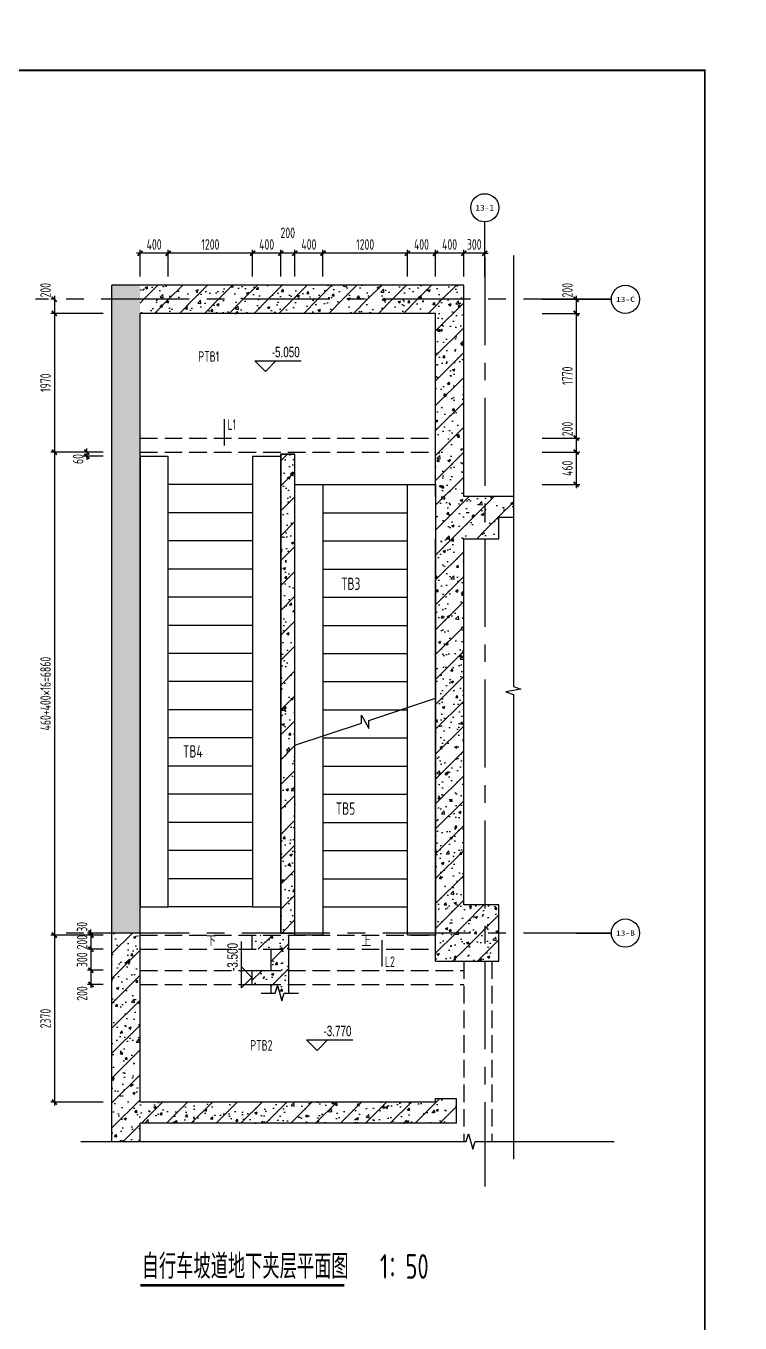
# Model space of a CAD drawing. Extents: x 20383 to 83436, y 6754 to 118707.
# Drawn here: x 39935 to 50086, y 40265 to 58686 of the extents above; entities that cross this region are included whole.
import ezdxf
from ezdxf.enums import TextEntityAlignment as Align

# ---------------------------------------------------------------- set-up
doc = ezdxf.new("R2010")
doc.units = 0
doc.header["$LTSCALE"] = 1000
doc.header["$MEASUREMENT"] = 0
doc.linetypes.add('CENTER', pattern=[2, 1.25, -0.25, 0.25, -0.25])
doc.linetypes.add('DASH', pattern=[0.35, 0.25, -0.1])
doc.layers.get('0').update_dxf_attribs({"linetype": 'CONTINUOUS'})
doc.layers.get('Defpoints').update_dxf_attribs({"color": 167, "linetype": 'CONTINUOUS'})
for name, color, linetype in [('02-TEXT_轴号', 7, 'CONTINUOUS'), ('104-13 B0核心筒$0$A-E_电梯', 171, 'CONTINUOUS'), ('104-13 B0核心筒$0$A_STR-砼墙', 51, 'CONTINUOUS'), ('104-13 B0核心筒$0$A_STR-砼柱', 51, 'CONTINUOUS'), ('104-13 B2核心筒$0$A_STR-砼墙', 51, 'CONTINUOUS'), ('A_STR-砼柱', 51, 'CONTINUOUS'), ('AXIS', 253, 'CENTER'), ('AXIS_TEXT', 7, 'CONTINUOUS'), ('DIM', 3, 'CONTINUOUS'), ('PUB_TEXT', 7, 'CONTINUOUS'), ('s-beam', 4, 'DASH'), ('s-dim', 3, 'CONTINUOUS'), ('S-DIM-SYMB', 3, 'CONTINUOUS'), ('S-HATCH', 253, 'CONTINUOUS'), ('s-stair', 7, 'CONTINUOUS'), ('s-thin', 3, 'CONTINUOUS'), ('S_TEXT', 7, 'CONTINUOUS'), ('S_THIN', 7, 'CONTINUOUS'), ('X-104 13#平面$0$DIM_SYMB', 3, 'CONTINUOUS')]:
    doc.layers.add(name, color=color, linetype=linetype)
doc.styles.add('_TCH_AXIS', font='STXIHEI.TTF')
doc.styles.add('_TCH_DIM', font='ros.shx', dxfattribs={"width": 0.8, "bigfont": 'jd.shx'})
doc.styles.add('COMPLEX', font='COMPLEX')
doc.styles.add('TSSD_Dimension', font='tssdeng.shx', dxfattribs={"width": 0.7, "bigfont": 'TSSDCHN.SHX'})
doc.styles.add('TSSD_Rein', font='Tssdeng.shx', dxfattribs={"width": 0.7, "bigfont": 'hztxt.shx'})
doc.dimstyles.new('TSSD_50_50', dxfattribs={"dimtxt": 150, "dimasz": 50, "dimexe": 50, "dimexo": 125, "dimgap": 50, "dimtad": 1, "dimdec": 0, "dimzin": 0, "dimdsep": 46, "dimtxsty": 'TSSD_Dimension', "dimblk": 'ARCHTICK', "dimblk1": 'ARCHTICK', "dimblk2": 'ARCHTICK', "dimcen": 0, "dimdle": 50, "dimclrt": 7, "dimadec": 0, "dimazin": 0, "dimtfac": 1, "dimtdec": 0, "dimtix": 1, "dimtmove": 2, "dimatfit": 3, "dimfxl": 1, "dimtolj": 1, "dimtzin": 0, "dimarcsym": 0})
pattern_1 = [(50, (-183268.56, 102514.47), (358.6301, -31.37607), [37.5, -412.5]), (355, (-183268.56, 102514.47), (-69.37567, 376.09607), [30, -330]), (100.4514, (-183238.68, 102511.86), (289.2547, 344.71977), [31.8701, -350.57106]), (46.1842, (-183268.56, 102614.47), (533.6205, -82.7595), [56.25, -618.75]), (96.6356, (-183224.1, 102607.6), (467.3314, 487.0589), [47.8051, -525.8565]), (351.1842, (-183268.56, 102614.47), (467.331, 487.0593), [45, -495]), (21, (-183218.56, 102589.47), (298.45353, -201.30945), [37.5, -412.5]), (326, (-183218.56, 102589.47), (121.65767, 362.575), [30, -330]), (71.4514, (-183193.7, 102572.7), (420.1113, 161.26525), [31.8701, -350.57106]), (37.5, (-183268.56, 102514.47), (6.07993, 166.44693), [0, -326, 0, -335, 0, -331.25]), (7.5, (-183268.56, 102514.47), (131.53477, 197.20586), [0, -191, 0, -318.5, 0, -126.25]), (327.5, (-183380.06, 102514.47), (266.91122, -11.277436), [0, -125, 0, -390, 0, -517.5]), (317.5, (-183430.06, 102514.47), (291.59308, 50.0525), [0, -162.5, 0, -259, 0, -367.5]), (45, (-183268.56, 102514.47), (-176.7767, 176.7767), [])]

# ---------------------------------------------------------------- blocks, each defined once
blk = doc.blocks.new('_AXISO')
blk.add_circle((0, 0), 0.5)
at = {"layer": 'AXIS_TEXT', "style": 'COMPLEX', "width": 1.041667}
blk.add_attdef('A', text='', height=0.56, dxfattribs=at).set_placement((-0.25, -0.28), (0.25, -0.28), align=Align.FIT)
blk = doc.blocks.new('_ArchTick')
at = {"color": 0, "const_width": 0.5}
blk.add_lwpolyline([(-0.71, -0.71), (0.71, 0.71)], dxfattribs=at)
blk = doc.blocks.new('*D205')
at = {"layer": 'Defpoints', "color": 0, "transparency": 16777216}
for p in [(40444, 54804), (40339, 54604), (41157, 54604)]:
    blk.add_point(p, dxfattribs=at)
at = {"layer": 's-dim', "color": 0, "lineweight": -2, "transparency": 16777216}
for p, q in [((40319, 54804), (40289, 54804)), ((40339, 54854), (40339, 54554)), ((41032, 54604), (40289, 54604))]:
    blk.add_line(p, q, dxfattribs=at)
at = {"layer": 's-dim', "color": 0, "lineweight": -2, "transparency": 16777216, "xscale": 50, "yscale": 50, "zscale": 50}
for p, rotation in [((40339, 54804), 90), ((40339, 54604), 270)]:
    blk.add_blockref('_ArchTick', p, dxfattribs=dict(at, rotation=rotation))
at = {"layer": 's-dim', "color": 7, "transparency": 16777216, "insert": (40214, 54933), "char_height": 150, "attachment_point": 5, "rotation": 90, "style": 'TSSD_Dimension'}
blk.add_mtext('\\A1;200', dxfattribs=at)
blk = doc.blocks.new('*D206')
at = {"layer": 'Defpoints', "color": 0, "transparency": 16777216}
for p in [(41157, 54604), (40339, 52634), (41157, 52634)]:
    blk.add_point(p, dxfattribs=at)
at = {"layer": 's-dim', "color": 0, "lineweight": -2, "transparency": 16777216}
for p, q in [((41032, 54604), (40289, 54604)), ((40339, 54654), (40339, 52584)), ((41032, 52634), (40289, 52634))]:
    blk.add_line(p, q, dxfattribs=at)
at = {"layer": 's-dim', "color": 0, "lineweight": -2, "transparency": 16777216, "xscale": 50, "yscale": 50, "zscale": 50}
for p, rotation in [((40339, 54604), 90), ((40339, 52634), 270)]:
    blk.add_blockref('_ArchTick', p, dxfattribs=dict(at, rotation=rotation))
at = {"layer": 's-dim', "color": 7, "transparency": 16777216, "insert": (40214, 53619), "char_height": 150, "attachment_point": 5, "rotation": 90, "style": 'TSSD_Dimension'}
blk.add_mtext('\\A1;1970', dxfattribs=at)
blk = doc.blocks.new('*D207')
at = {"layer": 'Defpoints', "color": 0, "transparency": 16777216}
for p in [(41157, 52634), (40339, 45774), (41157, 45774)]:
    blk.add_point(p, dxfattribs=at)
at = {"layer": 's-dim', "color": 0, "lineweight": -2, "transparency": 16777216}
for p, q in [((41032, 52634), (40289, 52634)), ((40339, 52684), (40339, 45724)), ((41032, 45774), (40289, 45774))]:
    blk.add_line(p, q, dxfattribs=at)
at = {"layer": 's-dim', "color": 0, "lineweight": -2, "transparency": 16777216, "xscale": 50, "yscale": 50, "zscale": 50}
for p, rotation in [((40339, 52634), 90), ((40339, 45774), 270)]:
    blk.add_blockref('_ArchTick', p, dxfattribs=dict(at, rotation=rotation))
at = {"layer": 's-dim', "color": 7, "transparency": 16777216, "insert": (40214, 49204), "char_height": 150, "attachment_point": 5, "rotation": 90, "style": 'TSSD_Dimension'}
blk.add_mtext('\\A1;460+400×16=6860', dxfattribs=at)
blk = doc.blocks.new('*D208')
at = {"layer": 'Defpoints', "color": 0, "transparency": 16777216}
for p in [(41157, 45774), (40339, 43404), (41157, 43404)]:
    blk.add_point(p, dxfattribs=at)
at = {"layer": 's-dim', "color": 0, "lineweight": -2, "transparency": 16777216}
for p, q in [((41032, 45774), (40289, 45774)), ((40339, 45824), (40339, 43354)), ((41032, 43404), (40289, 43404))]:
    blk.add_line(p, q, dxfattribs=at)
at = {"layer": 's-dim', "color": 0, "lineweight": -2, "transparency": 16777216, "xscale": 50, "yscale": 50, "zscale": 50}
for p, rotation in [((40339, 45774), 90), ((40339, 43404), 270)]:
    blk.add_blockref('_ArchTick', p, dxfattribs=dict(at, rotation=rotation))
at = {"layer": 's-dim', "color": 7, "transparency": 16777216, "insert": (40214, 44589), "char_height": 150, "attachment_point": 5, "rotation": 90, "style": 'TSSD_Dimension'}
blk.add_mtext('\\A1;2370', dxfattribs=at)
blk = doc.blocks.new('*D209')
at = {"layer": 'Defpoints', "color": 0, "transparency": 16777216}
for p in [(46157, 55458), (46157, 55004), (46457, 55004)]:
    blk.add_point(p, dxfattribs=at)
at = {"layer": 's-dim', "color": 0, "lineweight": -2, "transparency": 16777216}
for p, q in [((46157, 55458), (46107, 55458)), ((46157, 55129), (46157, 55508)), ((46457, 55458), (46157, 55458)), ((46457, 55129), (46457, 55508)), ((46457, 55458), (46507, 55458))]:
    blk.add_line(p, q, dxfattribs=at)
at = {"layer": 's-dim', "color": 0, "lineweight": -2, "transparency": 16777216, "xscale": 50, "yscale": 50, "zscale": 50}
blk.add_blockref('_ArchTick', (46157, 55458), dxfattribs=at)
at = {"layer": 's-dim', "color": 0, "lineweight": -2, "transparency": 16777216, "xscale": 50, "yscale": 50, "zscale": 50, "rotation": 180}
blk.add_blockref('_ArchTick', (46457, 55458), dxfattribs=at)
at = {"layer": 's-dim', "color": 7, "transparency": 16777216, "insert": (46307, 55583), "char_height": 150, "attachment_point": 5, "style": 'TSSD_Dimension'}
blk.add_mtext('\\A1;300', dxfattribs=at)
blk = doc.blocks.new('*D210')
at = {"layer": 'Defpoints', "color": 0, "transparency": 16777216}
for p in [(45757, 55458), (45757, 55004), (46157, 55004)]:
    blk.add_point(p, dxfattribs=at)
at = {"layer": 's-dim', "color": 0, "lineweight": -2, "transparency": 16777216}
for p, q in [((46207, 55458), (45707, 55458)), ((45757, 55129), (45757, 55508)), ((46157, 55129), (46157, 55508))]:
    blk.add_line(p, q, dxfattribs=at)
at = {"layer": 's-dim', "color": 0, "lineweight": -2, "transparency": 16777216, "xscale": 50, "yscale": 50, "zscale": 50, "rotation": 180}
blk.add_blockref('_ArchTick', (45757, 55458), dxfattribs=at)
at = {"layer": 's-dim', "color": 0, "lineweight": -2, "transparency": 16777216, "xscale": 50, "yscale": 50, "zscale": 50}
blk.add_blockref('_ArchTick', (46157, 55458), dxfattribs=at)
at = {"layer": 's-dim', "color": 7, "transparency": 16777216, "insert": (45957, 55583), "char_height": 150, "attachment_point": 5, "style": 'TSSD_Dimension'}
blk.add_mtext('\\A1;400', dxfattribs=at)
blk = doc.blocks.new('*D211')
at = {"layer": 'Defpoints', "color": 0, "transparency": 16777216}
for p in [(43757, 55458), (43757, 55004), (44157, 55004)]:
    blk.add_point(p, dxfattribs=at)
at = {"layer": 's-dim', "color": 0, "lineweight": -2, "transparency": 16777216}
for p, q in [((44207, 55458), (43707, 55458)), ((43757, 55129), (43757, 55508)), ((44157, 55129), (44157, 55508))]:
    blk.add_line(p, q, dxfattribs=at)
at = {"layer": 's-dim', "color": 0, "lineweight": -2, "transparency": 16777216, "xscale": 50, "yscale": 50, "zscale": 50, "rotation": 180}
blk.add_blockref('_ArchTick', (43757, 55458), dxfattribs=at)
at = {"layer": 's-dim', "color": 0, "lineweight": -2, "transparency": 16777216, "xscale": 50, "yscale": 50, "zscale": 50}
blk.add_blockref('_ArchTick', (44157, 55458), dxfattribs=at)
at = {"layer": 's-dim', "color": 7, "transparency": 16777216, "insert": (43957, 55583), "char_height": 150, "attachment_point": 5, "style": 'TSSD_Dimension'}
blk.add_mtext('\\A1;400', dxfattribs=at)
blk = doc.blocks.new('*D212')
at = {"layer": 'Defpoints', "color": 0, "transparency": 16777216}
for p in [(43557, 55458), (43557, 55004), (43757, 55004)]:
    blk.add_point(p, dxfattribs=at)
at = {"layer": 's-dim', "color": 0, "lineweight": -2, "transparency": 16777216}
for p, q in [((43807, 55458), (43507, 55458)), ((43557, 55129), (43557, 55508)), ((43757, 55129), (43757, 55508))]:
    blk.add_line(p, q, dxfattribs=at)
at = {"layer": 's-dim', "color": 0, "lineweight": -2, "transparency": 16777216, "xscale": 50, "yscale": 50, "zscale": 50, "rotation": 180}
blk.add_blockref('_ArchTick', (43557, 55458), dxfattribs=at)
at = {"layer": 's-dim', "color": 0, "lineweight": -2, "transparency": 16777216, "xscale": 50, "yscale": 50, "zscale": 50}
blk.add_blockref('_ArchTick', (43757, 55458), dxfattribs=at)
at = {"layer": 's-dim', "color": 7, "transparency": 16777216, "insert": (43657, 55748), "char_height": 150, "attachment_point": 5, "style": 'TSSD_Dimension'}
blk.add_mtext('\\A1;200', dxfattribs=at)
blk = doc.blocks.new('*D213')
at = {"layer": 'Defpoints', "color": 0, "transparency": 16777216}
for p in [(43157, 55458), (43157, 55004), (43557, 55004)]:
    blk.add_point(p, dxfattribs=at)
at = {"layer": 's-dim', "color": 0, "lineweight": -2, "transparency": 16777216}
for p, q in [((43607, 55458), (43107, 55458)), ((43157, 55129), (43157, 55508)), ((43557, 55129), (43557, 55508))]:
    blk.add_line(p, q, dxfattribs=at)
at = {"layer": 's-dim', "color": 0, "lineweight": -2, "transparency": 16777216, "xscale": 50, "yscale": 50, "zscale": 50, "rotation": 180}
blk.add_blockref('_ArchTick', (43157, 55458), dxfattribs=at)
at = {"layer": 's-dim', "color": 0, "lineweight": -2, "transparency": 16777216, "xscale": 50, "yscale": 50, "zscale": 50}
blk.add_blockref('_ArchTick', (43557, 55458), dxfattribs=at)
at = {"layer": 's-dim', "color": 7, "transparency": 16777216, "insert": (43357, 55583), "char_height": 150, "attachment_point": 5, "style": 'TSSD_Dimension'}
blk.add_mtext('\\A1;400', dxfattribs=at)
blk = doc.blocks.new('*D214')
at = {"layer": 'Defpoints', "color": 0, "transparency": 16777216}
for p in [(41957, 55458), (41957, 55004), (43157, 55004)]:
    blk.add_point(p, dxfattribs=at)
at = {"layer": 's-dim', "color": 0, "lineweight": -2, "transparency": 16777216}
for p, q in [((43207, 55458), (41907, 55458)), ((41957, 55129), (41957, 55508)), ((43157, 55129), (43157, 55508))]:
    blk.add_line(p, q, dxfattribs=at)
at = {"layer": 's-dim', "color": 0, "lineweight": -2, "transparency": 16777216, "xscale": 50, "yscale": 50, "zscale": 50, "rotation": 180}
blk.add_blockref('_ArchTick', (41957, 55458), dxfattribs=at)
at = {"layer": 's-dim', "color": 0, "lineweight": -2, "transparency": 16777216, "xscale": 50, "yscale": 50, "zscale": 50}
blk.add_blockref('_ArchTick', (43157, 55458), dxfattribs=at)
at = {"layer": 's-dim', "color": 7, "transparency": 16777216, "insert": (42557, 55583), "char_height": 150, "attachment_point": 5, "style": 'TSSD_Dimension'}
blk.add_mtext('\\A1;1200', dxfattribs=at)
blk = doc.blocks.new('*D215')
at = {"layer": 'Defpoints', "color": 0, "transparency": 16777216}
for p in [(41557, 55458), (41557, 55004), (41957, 55004)]:
    blk.add_point(p, dxfattribs=at)
at = {"layer": 's-dim', "color": 0, "lineweight": -2, "transparency": 16777216}
for p, q in [((42007, 55458), (41507, 55458)), ((41557, 55129), (41557, 55508)), ((41957, 55129), (41957, 55508))]:
    blk.add_line(p, q, dxfattribs=at)
at = {"layer": 's-dim', "color": 0, "lineweight": -2, "transparency": 16777216, "xscale": 50, "yscale": 50, "zscale": 50, "rotation": 180}
blk.add_blockref('_ArchTick', (41557, 55458), dxfattribs=at)
at = {"layer": 's-dim', "color": 0, "lineweight": -2, "transparency": 16777216, "xscale": 50, "yscale": 50, "zscale": 50}
blk.add_blockref('_ArchTick', (41957, 55458), dxfattribs=at)
at = {"layer": 's-dim', "color": 7, "transparency": 16777216, "insert": (41757, 55583), "char_height": 150, "attachment_point": 5, "style": 'TSSD_Dimension'}
blk.add_mtext('\\A1;400', dxfattribs=at)
blk = doc.blocks.new('*D216')
at = {"layer": 'Defpoints', "color": 0, "transparency": 16777216}
for p in [(45357, 55458), (45357, 55004), (45757, 55004)]:
    blk.add_point(p, dxfattribs=at)
at = {"layer": 's-dim', "color": 0, "lineweight": -2, "transparency": 16777216}
for p, q in [((45807, 55458), (45307, 55458)), ((45357, 55129), (45357, 55508)), ((45757, 55129), (45757, 55508))]:
    blk.add_line(p, q, dxfattribs=at)
at = {"layer": 's-dim', "color": 0, "lineweight": -2, "transparency": 16777216, "xscale": 50, "yscale": 50, "zscale": 50, "rotation": 180}
blk.add_blockref('_ArchTick', (45357, 55458), dxfattribs=at)
at = {"layer": 's-dim', "color": 0, "lineweight": -2, "transparency": 16777216, "xscale": 50, "yscale": 50, "zscale": 50}
blk.add_blockref('_ArchTick', (45757, 55458), dxfattribs=at)
at = {"layer": 's-dim', "color": 7, "transparency": 16777216, "insert": (45557, 55583), "char_height": 150, "attachment_point": 5, "style": 'TSSD_Dimension'}
blk.add_mtext('\\A1;400', dxfattribs=at)
blk = doc.blocks.new('*D217')
at = {"layer": 'Defpoints', "color": 0, "transparency": 16777216}
for p in [(44157, 55458), (44157, 55004), (45357, 55004)]:
    blk.add_point(p, dxfattribs=at)
at = {"layer": 's-dim', "color": 0, "lineweight": -2, "transparency": 16777216}
for p, q in [((45407, 55458), (44107, 55458)), ((44157, 55129), (44157, 55508)), ((45357, 55129), (45357, 55508))]:
    blk.add_line(p, q, dxfattribs=at)
at = {"layer": 's-dim', "color": 0, "lineweight": -2, "transparency": 16777216, "xscale": 50, "yscale": 50, "zscale": 50, "rotation": 180}
blk.add_blockref('_ArchTick', (44157, 55458), dxfattribs=at)
at = {"layer": 's-dim', "color": 0, "lineweight": -2, "transparency": 16777216, "xscale": 50, "yscale": 50, "zscale": 50}
blk.add_blockref('_ArchTick', (45357, 55458), dxfattribs=at)
at = {"layer": 's-dim', "color": 7, "transparency": 16777216, "insert": (44757, 55583), "char_height": 150, "attachment_point": 5, "style": 'TSSD_Dimension'}
blk.add_mtext('\\A1;1200', dxfattribs=at)
blk = doc.blocks.new('*D218')
at = {"layer": 'Defpoints', "color": 0, "transparency": 16777216}
for p in [(40801, 52574), (41157, 52634), (41157, 52574)]:
    blk.add_point(p, dxfattribs=at)
at = {"layer": 's-dim', "color": 0, "lineweight": -2, "transparency": 16777216}
for p, q in [((41032, 52634), (40751, 52634)), ((41032, 52574), (40751, 52574)), ((40801, 52634), (40801, 52684)), ((40801, 52634), (40801, 52574)), ((40801, 52574), (40801, 52524))]:
    blk.add_line(p, q, dxfattribs=at)
at = {"layer": 's-dim', "color": 0, "lineweight": -2, "transparency": 16777216, "xscale": 50, "yscale": 50, "zscale": 50}
for p, rotation in [((40801, 52634), 270), ((40801, 52574), 90)]:
    blk.add_blockref('_ArchTick', p, dxfattribs=dict(at, rotation=rotation))
at = {"layer": 's-dim', "color": 7, "transparency": 16777216, "insert": (40676, 52536), "char_height": 150, "attachment_point": 5, "rotation": 90, "style": 'TSSD_Dimension'}
blk.add_mtext('\\A1;60', dxfattribs=at)
blk = doc.blocks.new('*D219')
at = {"layer": 'Defpoints', "color": 0, "transparency": 16777216}
for p in [(40859, 45774), (41157, 45804), (41157, 45774)]:
    blk.add_point(p, dxfattribs=at)
at = {"layer": 's-dim', "color": 0, "lineweight": -2, "transparency": 16777216}
for p, q in [((41032, 45804), (40809, 45804)), ((41032, 45774), (40809, 45774)), ((40859, 45804), (40859, 45854)), ((40859, 45804), (40859, 45774)), ((40859, 45774), (40859, 45724))]:
    blk.add_line(p, q, dxfattribs=at)
at = {"layer": 's-dim', "color": 0, "lineweight": -2, "transparency": 16777216, "xscale": 50, "yscale": 50, "zscale": 50}
for p, rotation in [((40859, 45804), 270), ((40859, 45774), 90)]:
    blk.add_blockref('_ArchTick', p, dxfattribs=dict(at, rotation=rotation))
at = {"layer": 's-dim', "color": 7, "transparency": 16777216, "insert": (40734, 45892), "char_height": 150, "attachment_point": 5, "rotation": 90, "style": 'TSSD_Dimension'}
blk.add_mtext('\\A1;30', dxfattribs=at)
blk = doc.blocks.new('*D220')
at = {"layer": 'Defpoints', "color": 0, "transparency": 16777216}
for p in [(41157, 45774), (40859, 45574), (41157, 45574)]:
    blk.add_point(p, dxfattribs=at)
at = {"layer": 's-dim', "color": 0, "lineweight": -2, "transparency": 16777216}
for p, q in [((41032, 45774), (40809, 45774)), ((40859, 45774), (40859, 45824)), ((40859, 45774), (40859, 45574)), ((41032, 45574), (40809, 45574)), ((40859, 45574), (40859, 45524))]:
    blk.add_line(p, q, dxfattribs=at)
at = {"layer": 's-dim', "color": 0, "lineweight": -2, "transparency": 16777216, "xscale": 50, "yscale": 50, "zscale": 50}
for p, rotation in [((40859, 45774), 270), ((40859, 45574), 90)]:
    blk.add_blockref('_ArchTick', p, dxfattribs=dict(at, rotation=rotation))
at = {"layer": 's-dim', "color": 7, "transparency": 16777216, "insert": (40734, 45674), "char_height": 150, "attachment_point": 5, "rotation": 90, "style": 'TSSD_Dimension'}
blk.add_mtext('\\A1;200', dxfattribs=at)
blk = doc.blocks.new('*D221')
at = {"layer": 'Defpoints', "color": 0, "transparency": 16777216}
for p in [(41157, 45574), (40859, 45274), (41157, 45274)]:
    blk.add_point(p, dxfattribs=at)
at = {"layer": 's-dim', "color": 0, "lineweight": -2, "transparency": 16777216}
for p, q in [((41032, 45574), (40809, 45574)), ((40859, 45574), (40859, 45624)), ((40859, 45574), (40859, 45274)), ((41032, 45274), (40809, 45274)), ((40859, 45274), (40859, 45224))]:
    blk.add_line(p, q, dxfattribs=at)
at = {"layer": 's-dim', "color": 0, "lineweight": -2, "transparency": 16777216, "xscale": 50, "yscale": 50, "zscale": 50}
for p, rotation in [((40859, 45574), 270), ((40859, 45274), 90)]:
    blk.add_blockref('_ArchTick', p, dxfattribs=dict(at, rotation=rotation))
at = {"layer": 's-dim', "color": 7, "transparency": 16777216, "insert": (40734, 45424), "char_height": 150, "attachment_point": 5, "rotation": 90, "style": 'TSSD_Dimension'}
blk.add_mtext('\\A1;300', dxfattribs=at)
blk = doc.blocks.new('*D222')
at = {"layer": 'Defpoints', "color": 0, "transparency": 16777216}
for p in [(41157, 45274), (40859, 45074), (41157, 45074)]:
    blk.add_point(p, dxfattribs=at)
at = {"layer": 's-dim', "color": 0, "lineweight": -2, "transparency": 16777216}
for p, q in [((40859, 45324), (40859, 45024)), ((41032, 45274), (40809, 45274)), ((41032, 45074), (40809, 45074))]:
    blk.add_line(p, q, dxfattribs=at)
at = {"layer": 's-dim', "color": 0, "lineweight": -2, "transparency": 16777216, "xscale": 50, "yscale": 50, "zscale": 50}
for p, rotation in [((40859, 45274), 90), ((40859, 45074), 270)]:
    blk.add_blockref('_ArchTick', p, dxfattribs=dict(at, rotation=rotation))
at = {"layer": 's-dim', "color": 7, "transparency": 16777216, "insert": (40734, 44945), "char_height": 150, "attachment_point": 5, "rotation": 90, "style": 'TSSD_Dimension'}
blk.add_mtext('\\A1;200', dxfattribs=at)
blk = doc.blocks.new('*D223')
at = {"layer": 'Defpoints', "color": 0, "transparency": 16777216}
for p in [(47148, 54804), (47148, 54604), (47756, 54604)]:
    blk.add_point(p, dxfattribs=at)
at = {"layer": 's-dim', "color": 0, "lineweight": -2, "transparency": 16777216}
for p, q in [((47273, 54804), (47806, 54804)), ((47756, 54854), (47756, 54554)), ((47273, 54604), (47806, 54604))]:
    blk.add_line(p, q, dxfattribs=at)
at = {"layer": 's-dim', "color": 0, "lineweight": -2, "transparency": 16777216, "xscale": 50, "yscale": 50, "zscale": 50}
for p, rotation in [((47756, 54804), 90), ((47756, 54604), 270)]:
    blk.add_blockref('_ArchTick', p, dxfattribs=dict(at, rotation=rotation))
at = {"layer": 's-dim', "color": 7, "transparency": 16777216, "insert": (47631, 54933), "char_height": 150, "attachment_point": 5, "rotation": 90, "style": 'TSSD_Dimension'}
blk.add_mtext('\\A1;200', dxfattribs=at)
blk = doc.blocks.new('*D224')
at = {"layer": 'Defpoints', "color": 0, "transparency": 16777216}
for p in [(47148, 54604), (47148, 52834), (47756, 52834)]:
    blk.add_point(p, dxfattribs=at)
at = {"layer": 's-dim', "color": 0, "lineweight": -2, "transparency": 16777216}
for p, q in [((47273, 54604), (47806, 54604)), ((47756, 54654), (47756, 52784)), ((47273, 52834), (47806, 52834))]:
    blk.add_line(p, q, dxfattribs=at)
at = {"layer": 's-dim', "color": 0, "lineweight": -2, "transparency": 16777216, "xscale": 50, "yscale": 50, "zscale": 50}
for p, rotation in [((47756, 54604), 90), ((47756, 52834), 270)]:
    blk.add_blockref('_ArchTick', p, dxfattribs=dict(at, rotation=rotation))
at = {"layer": 's-dim', "color": 7, "transparency": 16777216, "insert": (47631, 53719), "char_height": 150, "attachment_point": 5, "rotation": 90, "style": 'TSSD_Dimension'}
blk.add_mtext('\\A1;1770', dxfattribs=at)
blk = doc.blocks.new('*D225')
at = {"layer": 'Defpoints', "color": 0, "transparency": 16777216}
for p in [(47148, 52834), (47148, 52634), (47756, 52634)]:
    blk.add_point(p, dxfattribs=at)
at = {"layer": 's-dim', "color": 0, "lineweight": -2, "transparency": 16777216}
for p, q in [((47756, 52884), (47756, 52584)), ((47273, 52834), (47806, 52834)), ((47273, 52634), (47806, 52634))]:
    blk.add_line(p, q, dxfattribs=at)
at = {"layer": 's-dim', "color": 0, "lineweight": -2, "transparency": 16777216, "xscale": 50, "yscale": 50, "zscale": 50}
for p, rotation in [((47756, 52834), 90), ((47756, 52634), 270)]:
    blk.add_blockref('_ArchTick', p, dxfattribs=dict(at, rotation=rotation))
at = {"layer": 's-dim', "color": 7, "transparency": 16777216, "insert": (47631, 52963), "char_height": 150, "attachment_point": 5, "rotation": 90, "style": 'TSSD_Dimension'}
blk.add_mtext('\\A1;200', dxfattribs=at)
blk = doc.blocks.new('*D226')
at = {"layer": 'Defpoints', "color": 0, "transparency": 16777216}
for p in [(47148, 52634), (47148, 52174), (47756, 52174)]:
    blk.add_point(p, dxfattribs=at)
at = {"layer": 's-dim', "color": 0, "lineweight": -2, "transparency": 16777216}
for p, q in [((47273, 52634), (47806, 52634)), ((47756, 52684), (47756, 52124)), ((47273, 52174), (47806, 52174))]:
    blk.add_line(p, q, dxfattribs=at)
at = {"layer": 's-dim', "color": 0, "lineweight": -2, "transparency": 16777216, "xscale": 50, "yscale": 50, "zscale": 50}
for p, rotation in [((47756, 52634), 90), ((47756, 52174), 270)]:
    blk.add_blockref('_ArchTick', p, dxfattribs=dict(at, rotation=rotation))
at = {"layer": 's-dim', "color": 7, "transparency": 16777216, "insert": (47631, 52404), "char_height": 150, "attachment_point": 5, "rotation": 90, "style": 'TSSD_Dimension'}
blk.add_mtext('\\A1;460', dxfattribs=at)

msp = doc.modelspace()

# ---------------------------------------------------------------- hatches: boundary and pattern name
at = {"layer": 'S-HATCH'}
h = msp.add_hatch(dxfattribs=at)
h.set_pattern_fill('ARMORED', color=256, scale=50, style=0)
h.set_pattern_definition(pattern_1)
h.paths.add_polyline_path([(41557.1, 55003.7), (41157.1, 55003.7), (41157.1, 45803.7), (41557.1, 45803.7)])
h = msp.add_hatch(dxfattribs=at)
h.set_pattern_fill('ARMORED', color=256, scale=50, style=0)
h.set_pattern_definition(pattern_1)
h.paths.add_polyline_path([(45757.1, 55003.7), (41557.1, 55003.7), (41557.1, 54803.7), (45757.1, 54803.7)])
h = msp.add_hatch(dxfattribs=at)
h.set_pattern_fill('ARMORED', color=256, scale=50, style=0)
h.set_pattern_definition(pattern_1)
h.paths.add_polyline_path([(46157.1, 55003.7), (45757.1, 55003.7), (45757.1, 54803.7), (46157.1, 54803.7)])
h = msp.add_hatch(dxfattribs=at)
h.set_pattern_fill('ARMORED', color=256, scale=50, style=0)
h.set_pattern_definition(pattern_1)
h.paths.add_polyline_path([(45757.1, 54803.7), (41557.1, 54803.7), (41557.1, 54603.7), (45757.1, 54603.7)])
h = msp.add_hatch(dxfattribs=at)
h.set_pattern_fill('ARMORED', color=256, scale=50, style=0)
h.set_pattern_definition(pattern_1)
h.paths.add_polyline_path([(46157.1, 54803.7), (45757.1, 54803.7), (45757.1, 51403.7), (46157.1, 51403.7)])
h = msp.add_hatch(dxfattribs=at)
h.set_pattern_fill('ARMORED', color=256, scale=50, style=0)
h.set_pattern_definition(pattern_1)
h.paths.add_polyline_path([(43557.1, 52603.7), (43757.1, 52603.7), (43757.1, 45803.7), (43557.1, 45803.7)])
h = msp.add_hatch(dxfattribs=at)
h.set_pattern_fill('ARMORED', color=256, scale=50, style=0)
h.set_pattern_definition(pattern_1)
h.paths.add_polyline_path([(46457.1, 52003.7), (46157.1, 52003.7), (46157.1, 51403.7), (46457.1, 51403.7)])
h = msp.add_hatch(dxfattribs=at)
h.set_pattern_fill('ARMORED', color=256, scale=50, style=0)
h.set_pattern_definition(pattern_1)
h.paths.add_polyline_path([(46657.1, 52003.7), (46457.1, 52003.7), (46457.1, 51403.7), (46657.1, 51403.7)])
h = msp.add_hatch(dxfattribs=at)
h.set_pattern_fill('ARMORED', color=256, scale=50, style=0)
h.set_pattern_definition(pattern_1)
h.paths.add_polyline_path([(46863.3, 52003.7), (46657.1, 52003.7), (46657.1, 51703.7), (46863.3, 51703.7)])
h = msp.add_hatch(dxfattribs=at)
h.set_pattern_fill('ARMORED', color=256, scale=50, style=0)
h.set_pattern_definition(pattern_1)
h.paths.add_polyline_path([(46157.1, 51403.7), (45757.1, 51403.7), (45757.1, 45803.7), (46157.1, 45803.7)])
h = msp.add_hatch(dxfattribs=at)
h.set_pattern_fill('ARMORED', color=256, scale=50, style=0)
h.set_pattern_definition(pattern_1)
h.paths.add_polyline_path([(46457.1, 46203.7), (46157.1, 46203.7), (46157.1, 45803.7), (46457.1, 45803.7)])
h = msp.add_hatch(dxfattribs=at)
h.set_pattern_fill('ARMORED', color=256, scale=50, style=0)
h.set_pattern_definition(pattern_1)
h.paths.add_polyline_path([(46657.1, 46203.7), (46457.1, 46203.7), (46457.1, 45803.7), (46657.1, 45803.7)])
h = msp.add_hatch(dxfattribs=at)
h.set_pattern_fill('ARMORED', color=256, scale=50, style=0)
h.set_pattern_definition(pattern_1)
h.paths.add_polyline_path([(41557.1, 45803.7), (41157.1, 45803.7), (41157.1, 42842.1), (41557.1, 42842.1)])
h = msp.add_hatch(dxfattribs=at)
h.set_pattern_fill('ARMORED', color=256, scale=50, style=0)
h.set_pattern_definition([(50, (-174178.55, 102514.47), (358.6301, -31.37607), [37.5, -412.5]), (355, (-174178.55, 102514.47), (-69.37567, 376.09607), [30, -330]), (100.4514, (-174148.67, 102511.86), (289.2547, 344.71977), [31.8701, -350.57106]), (46.1842, (-174178.55, 102614.47), (533.6205, -82.7595), [56.25, -618.75]), (96.6356, (-174134.1, 102607.6), (467.3314, 487.0589), [47.8051, -525.8565]), (351.1842, (-174178.55, 102614.47), (467.331, 487.0593), [45, -495]), (21, (-174128.55, 102589.47), (298.45353, -201.30945), [37.5, -412.5]), (326, (-174128.55, 102589.47), (121.65767, 362.575), [30, -330]), (71.4514, (-174103.7, 102572.7), (420.1113, 161.26525), [31.8701, -350.57106]), (37.5, (-174178.55, 102514.47), (6.07993, 166.44693), [0, -326, 0, -335, 0, -331.25]), (7.5, (-174178.55, 102514.47), (131.53477, 197.20586), [0, -191, 0, -318.5, 0, -126.25]), (327.5, (-174290.05, 102514.47), (266.91122, -11.277436), [0, -125, 0, -390, 0, -517.5]), (317.5, (-174340.05, 102514.47), (291.59308, 50.0525), [0, -162.5, 0, -259, 0, -367.5]), (45, (-174178.55, 102514.47), (-176.7767, 176.7767), [])])
edge = h.paths.add_edge_path()
edge.add_line((43148, 45773.7), (43668, 45773.7))
edge.add_line((43148, 45773.7), (43148, 45573.7))
edge.add_line((43148, 45573.7), (43418, 45573.7))
edge.add_line((43418, 45573.7), (43418, 45273.7))
edge.add_line((43148, 45273.7), (43418, 45273.7))
edge.add_line((43148, 45273.7), (43148, 45073.7))
edge.add_line((43148, 45073.7), (43418, 45073.7))
edge.add_line((43418, 45073.7), (43418, 44949.5))
edge.add_line((43278, 44949.5), (43477.9, 44949.5))
edge.add_line((43477.9, 44949.5), (43512.9, 45059.5))
edge.add_line((43512.9, 45059.5), (43572.9, 44839.5))
edge.add_line((43572.9, 44839.5), (43607.9, 44949.5))
edge.add_line((43607.9, 44949.5), (43807.9, 44949.5))
edge.add_line((43668, 45773.7), (43668, 44949.5))
h = msp.add_hatch(dxfattribs=at)
h.set_pattern_fill('ARMORED', color=256, scale=50, style=0)
h.set_pattern_definition(pattern_1)
h.paths.add_polyline_path([(46157.1, 45803.7), (45757.1, 45803.7), (45757.1, 45403.7), (46157.1, 45403.7)])
h = msp.add_hatch(dxfattribs=at)
h.set_pattern_fill('ARMORED', color=256, scale=50, style=0)
h.set_pattern_definition(pattern_1)
h.paths.add_polyline_path([(46457.1, 45803.7), (46157.1, 45803.7), (46157.1, 45403.7), (46457.1, 45403.7)])
h = msp.add_hatch(dxfattribs=at)
h.set_pattern_fill('ARMORED', color=256, scale=50, style=0)
h.set_pattern_definition(pattern_1)
h.paths.add_polyline_path([(46657.1, 45803.7), (46457.1, 45803.7), (46457.1, 45403.7), (46657.1, 45403.7)])
h = msp.add_hatch(dxfattribs=at)
h.set_pattern_fill('ARMORED', color=256, scale=50, style=0)
h.set_pattern_definition(pattern_1)
h.paths.add_polyline_path([(45757.1, 43403.7), (41557.1, 43403.7), (41557.1, 43103.7), (45757.1, 43103.7)])
h = msp.add_hatch(dxfattribs=at)
h.set_pattern_fill('ARMORED', color=256, scale=50, style=0)
h.set_pattern_definition(pattern_1)
h.paths.add_polyline_path([(46057.1, 43453.7), (45757.1, 43453.7), (45757.1, 43403.7), (46057.1, 43403.7)])
h = msp.add_hatch(dxfattribs=at)
h.set_pattern_fill('ARMORED', color=256, scale=50, style=0)
h.set_pattern_definition(pattern_1)
h.paths.add_polyline_path([(46057.1, 43403.7), (45757.1, 43403.7), (45757.1, 43103.7), (46057.1, 43103.7)])

# ---------------------------------------------------------------- linework, layer by layer
for points, const_width in [([(20384.4, 59305.7), (20384.4, 6755.7), (50084.4, 6755.7), (50084.4, 59305.7)], 2.5), ([(49584.4, 10505.7), (49584.4, 58055.7), (20884.4, 58055.7), (20884.4, 10505.7)], 25)]:
    msp.add_lwpolyline(points, close=True, dxfattribs=dict(const_width=const_width))
at = {"layer": '104-13 B0核心筒$0$A-E_电梯'}
msp.add_lwpolyline([(43557.1, 45803.7), (43757.1, 45803.7), (43757.1, 52603.7), (43557.1, 52603.7)], close=True, dxfattribs=at)
at = {"layer": '104-13 B0核心筒$0$A_STR-砼墙'}
for p, q in [((46157.1, 55003.7), (41157.1, 55003.7)), ((41157.1, 42842.1), (41157.1, 55003.7)), ((46157.1, 52003.7), (46157.1, 55003.7)), ((45757.1, 54603.7), (41557.1, 54603.7)), ((41557.1, 43403.7), (41557.1, 54603.7)), ((45757.1, 52003.7), (45757.1, 54603.7)), ((46863.3, 52003.7), (46657.1, 52003.7)), ((46863.3, 51703.7), (46657.1, 51703.7)), ((45757.1, 50703.7), (45757.1, 51403.7)), ((46157.1, 50703.7), (46157.1, 51403.7)), ((45757.1, 45803.7), (45757.1, 50703.7)), ((46157.1, 46203.7), (46157.1, 50703.7)), ((43148, 45773.7), (43148, 45573.7)), ((43668, 45773.7), (43668, 44949.5)), ((45757.1, 45403.7), (45757.1, 45803.7)), ((43418, 45573.7), (43418, 45273.7)), ((43148, 45273.7), (43418, 45273.7)), ((43148, 45273.7), (43148, 45073.7)), ((43148, 45073.7), (43418, 45073.7)), ((43418, 45073.7), (43418, 44949.5)), ((45757.1, 43403.7), (41557.1, 43403.7)), ((45757.1, 43403.7), (45757.1, 43453.7)), ((45757.1, 43403.7), (45757.1, 43453.7)), ((45757.1, 43453.7), (46057.1, 43453.7)), ((46057.1, 43103.7), (46057.1, 43453.7)), ((41557.1, 42842.1), (41557.1, 43103.7)), ((46057.1, 43103.7), (41557.1, 43103.7)), ((46057.1, 43103.7), (46057.1, 43103.7)), ((46457.1, 43103.7), (46457.1, 43103.7))]:
    msp.add_line(p, q, dxfattribs=at)
at = {"layer": '104-13 B0核心筒$0$A_STR-砼柱'}
for p, q in [((45757.1, 52003.7), (45757.1, 51403.7)), ((46657.1, 52003.7), (46157.1, 52003.7)), ((46657.1, 51403.7), (46657.1, 51703.7)), ((46157.1, 51403.7), (46657.1, 51403.7)), ((46657.1, 46203.7), (46157.1, 46203.7)), ((46657.1, 45403.7), (46657.1, 46203.7))]:
    msp.add_line(p, q, dxfattribs=at)
at = {"layer": '104-13 B2核心筒$0$A_STR-砼墙'}
for p, q in [((43557.1, 45803.7), (43557.1, 52603.7)), ((43557.1, 52603.7), (43757.1, 52603.7)), ((43757.1, 45803.7), (43757.1, 52603.7)), ((43557.1, 45803.7), (43757.1, 45803.7))]:
    msp.add_line(p, q, dxfattribs=at)
at = {"layer": 'A_STR-砼柱'}
msp.add_line((45757.1, 45403.7), (46657.1, 45403.7), dxfattribs=at)
at = {"layer": 'AXIS', "color": 1}
for p, q in [((46457.1, 55403.7), (46457.1, 42203.7)), ((48255.8, 54803.7), (40071.5, 54803.7)), ((48255.8, 45803.7), (40424.5, 45803.7))]:
    msp.add_line(p, q, dxfattribs=at)
at = {"layer": 'DIM'}
for p, q in [((43338.1, 53778.4), (43188.1, 53928.4)), ((43188.1, 53928.4), (43847.8, 53928.4)), ((43338.1, 53778.4), (43488.1, 53928.4)), ((42998, 45023.7), (42998, 45683.3)), ((43148, 45173.7), (42998, 45323.7)), ((43148, 45173.7), (42998, 45023.7)), ((44073.6, 44136.4), (43923.6, 44286.4)), ((43923.6, 44286.4), (44583.3, 44286.4)), ((44073.6, 44136.4), (44223.6, 44286.4))]:
    msp.add_line(p, q, dxfattribs=at)
at = {"layer": 's-beam'}
for p, q in [((41557.1, 52833.7), (45757.1, 52833.7)), ((41557.1, 52633.7), (45757.1, 52633.7)), ((41557.1, 45773.7), (45757.1, 45773.7)), ((41557.1, 45573.7), (45757.1, 45573.7)), ((46157.1, 45403.7), (46157.1, 42842.1)), ((46557.1, 45403.7), (46557.1, 42842.1)), ((41557.1, 45273.7), (46157.1, 45273.7)), ((41557.1, 45073.7), (46157.1, 45073.7))]:
    msp.add_line(p, q, dxfattribs=at)
at = {"layer": 's-dim'}
for p, q in [((46457.1, 55403.7), (46457.1, 55903.7)), ((47755.8, 54803.7), (48255.8, 54803.7)), ((47755.8, 45803.7), (48255.8, 45803.7))]:
    msp.add_line(p, q, dxfattribs=at)
at = {"layer": 'S-DIM-SYMB', "const_width": 35}
msp.add_lwpolyline([(41559.3, 40800.9), (44461.1, 40800.9)], dxfattribs=at)
at = {"layer": 's-stair'}
for p, q in [((43157.1, 52173.7), (41957.1, 52173.7)), ((44157.1, 52173.7), (45357.1, 52173.7)), ((43157.1, 51773.7), (41957.1, 51773.7)), ((44157.1, 51773.7), (45357.1, 51773.7)), ((43157.1, 51373.7), (41957.1, 51373.7)), ((44157.1, 51373.7), (45357.1, 51373.7)), ((43157.1, 50973.7), (41957.1, 50973.7)), ((44157.1, 50973.7), (45357.1, 50973.7)), ((43157.1, 50573.7), (41957.1, 50573.7)), ((44157.1, 50573.7), (45357.1, 50573.7)), ((43157.1, 50173.7), (41957.1, 50173.7)), ((44157.1, 50173.7), (45357.1, 50173.7)), ((43157.1, 49773.7), (41957.1, 49773.7)), ((44157.1, 49773.7), (45357.1, 49773.7)), ((43157.1, 49373.7), (41957.1, 49373.7)), ((44157.1, 49373.7), (45357.1, 49373.7)), ((43157.1, 48973.7), (41957.1, 48973.7)), ((44157.1, 48973.7), (45357.1, 48973.7)), ((43157.1, 48573.7), (41957.1, 48573.7)), ((44157.1, 48573.7), (45357.1, 48573.7)), ((43157.1, 48173.7), (41957.1, 48173.7)), ((44157.1, 48173.7), (45357.1, 48173.7)), ((43157.1, 47773.7), (41957.1, 47773.7)), ((44157.1, 47773.7), (45357.1, 47773.7)), ((43157.1, 47373.7), (41957.1, 47373.7)), ((44157.1, 47373.7), (45357.1, 47373.7)), ((43157.1, 46973.7), (41957.1, 46973.7)), ((44157.1, 46973.7), (45357.1, 46973.7)), ((43157.1, 46573.7), (41957.1, 46573.7)), ((44157.1, 46573.7), (45357.1, 46573.7)), ((43157.1, 46173.7), (41957.1, 46173.7)), ((44157.1, 46173.7), (45357.1, 46173.7))]:
    msp.add_line(p, q, dxfattribs=at)
for points in [[(41957.1, 52573.7), (41557.1, 52573.7), (41557.1, 46173.7), (41957.1, 46173.7)], [(43557.1, 52573.7), (43157.1, 52573.7), (43157.1, 46173.7), (43557.1, 46173.7)], [(43757.1, 52173.7), (44157.1, 52173.7), (44157.1, 45773.7), (43757.1, 45773.7)], [(45357.1, 52173.7), (45757.1, 52173.7), (45757.1, 45773.7), (45357.1, 45773.7)]]:
    msp.add_lwpolyline(points, close=True, dxfattribs=at)
at = {"layer": 's-thin'}
for points in [[(46863.3, 55426.3), (46863.3, 49306.2), (46968.3, 49268), (46758.3, 49231), (46863.3, 49193.7), (46863.3, 42589.9)], [(43757.1, 48470.4), (44703.8, 48785.9), (44706.8, 48897.6), (44808.4, 48710.1), (44810.5, 48821.5), (45757.1, 49137.1)], [(43278, 44949.5), (43477.9, 44949.5), (43512.9, 45059.5), (43572.9, 44839.5), (43607.9, 44949.5), (43807.9, 44949.5)], [(40714.6, 42842.1), (46192.1, 42842.1), (46227.1, 42952.1), (46287.1, 42732.1), (46322.1, 42842.1), (48294.7, 42842.1)]]:
    msp.add_lwpolyline(points, dxfattribs=at)
at = {"layer": 'S_THIN'}
for p, q in [((42758.3, 52727.1), (42758.3, 53102.5)), ((44996.5, 45329.3), (44996.5, 45704.7))]:
    msp.add_line(p, q, dxfattribs=at)
at = {"layer": 'X-104 13#平面$0$DIM_SYMB'}
for points in [[(42557.1, 45847.3, 0, 0, 0), (42557.1, 53595.9, 0, 0, 0), (44757.1, 53595.9, 0, 0, 0), (44757.1, 49553.7, 40, 0, 0), (44757.1, 49403.7, 0, 0, 0)], [(44757.1, 45837.4, 0, 0, 0), (44757.1, 48253.7, 40, 0, 0), (44757.1, 48403.7, 0, 0, 0)]]:
    msp.add_lwpolyline(points, format="xyseb", dxfattribs=at)

# ---------------------------------------------------------------- block references
at = {"layer": 's-dim'}
ref = msp.add_blockref('_AXISO', (46457.1, 56103.7), dxfattribs=dict(at, xscale=400, yscale=400, zscale=400))
ref.add_attrib('A', '13-1', dxfattribs={"layer": '02-TEXT_轴号', "height": 83.74, "style": '_TCH_AXIS', "width": 1.195229}).set_placement((46323.5, 56061.8), (46590.7, 56061.8), align=Align.FIT)
ref = msp.add_blockref('_AXISO', (48455.8, 54803.7), dxfattribs=dict(at, xscale=400, yscale=400, zscale=400))
ref.add_attrib('A', '13-C', dxfattribs={"layer": '02-TEXT_轴号', "height": 73.67, "style": '_TCH_AXIS', "width": 1.215712}).set_placement((48320.7, 54766.9), (48590.8, 54766.9), align=Align.FIT)
ref = msp.add_blockref('_AXISO', (48455.8, 45803.7), dxfattribs=dict(at, xscale=400, yscale=400, zscale=400))
ref.add_attrib('A', '13-B', dxfattribs={"layer": '02-TEXT_轴号', "height": 74.57, "style": '_TCH_AXIS', "width": 1.342318}).set_placement((48320.8, 45766.4), (48590.7, 45766.4), align=Align.FIT)

# ---------------------------------------------------------------- texts
at = {"layer": 'PUB_TEXT', "style": '_TCH_DIM', "width": 0.705882}
for s, height, p in [('-5.050', 148.75, (43428.8, 53980.9)), ('下', 148.8, (42501.2, 45619.8)), ('上', 148.8, (44703.5, 45609.9)), ('-3.770', 148.75, (44164.3, 44338.9))]:
    msp.add_text(s, height=height, dxfattribs=at).set_placement(p)
msp.add_text('-3.500', height=148.75, rotation=90, dxfattribs=at).set_placement((42945.5, 45264.3))
at = {"layer": 's-dim', "color": 0, "char_height": 175, "attachment_point": 3, "style": 'TSSD_Rein'}
for s, insert in [('TB3', (44687.7, 50850.9)), ('TB4', (42446.3, 48471.2)), ('TB5', (44615.3, 47659.2))]:
    msp.add_mtext_dynamic_manual_height_columns(s, width=439.113, gutter_width=875, heights=[0], dxfattribs=dict(at, insert=insert))
at = {"layer": 'S-DIM-SYMB', "color": 0, "insert": (41581.3, 41243.6), "char_height": 350, "attachment_point": 1, "style": 'TSSD_Rein'}
msp.add_mtext_dynamic_manual_height_columns('自行车坡道地下夹层平面图   1：50', width=4716.961, gutter_width=875, heights=[0], dxfattribs=at)
at = {"layer": 'S_TEXT', "ltscale": 99, "style": 'TSSD_Dimension', "width": 0.7}
for s, p in [('PTB1', (42385.5, 53917.3)), ('L1', (42800.4, 52950.2)), ('L2', (45038.6, 45321.6)), ('PTB2', (43124, 44133.8))]:
    msp.add_text(s, height=150, dxfattribs=at).set_placement(p)

# ---------------------------------------------------------------- dimensions: what is measured, and where the dimension line sits
at = {"layer": 's-dim'}
for base, p1, p2, angle, picture, middle in [((43557.1, 55458.1), (43757.1, 55003.7), (43557.1, 55003.7), 180, '*D212', (43657.1, 55748.1)), ((40339.4, 54603.7), (40444, 54803.7), (41157.1, 54603.7), 90, '*D205', (40214.4, 54932.8)), ((47755.8, 54603.7), (47147.9, 54803.7), (47147.9, 54603.7), 90, '*D223', (47630.8, 54932.8)), ((47755.8, 52633.7), (47147.9, 52833.7), (47147.9, 52633.7), 90, '*D225', (47630.8, 52962.8)), ((40800.6, 52573.7), (41157.1, 52633.7), (41157.1, 52573.7), 90, '*D218', (40675.6, 52535.6)), ((40859.3, 45773.7), (41157.1, 45803.7), (41157.1, 45773.7), 270, '*D219', (40734.3, 45892.4)), ((40859.3, 45073.7), (41157.1, 45273.7), (41157.1, 45073.7), 270, '*D222', (40734.3, 44944.7))]:
    dim = msp.add_linear_dim(base=base, p1=p1, p2=p2, angle=angle, dimstyle='TSSD_50_50', dxfattribs=at)
    dim.commit()
    dim.dimension.update_dxf_attribs({"geometry": picture, "text_midpoint": middle, "dimtype": 160})
for base, p1, p2, angle, picture, middle in [((41557.1, 55458.1), (41957.1, 55003.7), (41557.1, 55003.7), 180, '*D215', (41757.1, 55583.1)), ((41957.1, 55458.1), (43157.1, 55003.7), (41957.1, 55003.7), 180, '*D214', (42557.1, 55583.1)), ((43157.1, 55458.1), (43557.1, 55003.7), (43157.1, 55003.7), 180, '*D213', (43357.1, 55583.1)), ((43757.1, 55458.1), (44157.1, 55003.7), (43757.1, 55003.7), 180, '*D211', (43957.1, 55583.1)), ((44157.1, 55458.1), (45357.1, 55003.7), (44157.1, 55003.7), 180, '*D217', (44757.1, 55583.1)), ((45357.1, 55458.1), (45757.1, 55003.7), (45357.1, 55003.7), 180, '*D216', (45557.1, 55583.1)), ((45757.1, 55458.1), (46157.1, 55003.7), (45757.1, 55003.7), 180, '*D210', (45957.1, 55583.1)), ((46157.1, 55458.1), (46457.1, 55003.7), (46157.1, 55003.7), 180, '*D209', (46307.1, 55583.1)), ((40339.4, 52633.7), (41157.1, 54603.7), (41157.1, 52633.7), 90, '*D206', (40214.4, 53618.7)), ((47755.8, 52833.7), (47147.9, 54603.7), (47147.9, 52833.7), 90, '*D224', (47630.8, 53718.7)), ((47755.8, 52173.7), (47147.9, 52633.7), (47147.9, 52173.7), 90, '*D226', (47630.8, 52403.7)), ((40339.4, 43403.7), (41157.1, 45773.7), (41157.1, 43403.7), 90, '*D208', (40214.4, 44588.7)), ((40859.3, 45573.7), (41157.1, 45773.7), (41157.1, 45573.7), 270, '*D220', (40734.3, 45673.7)), ((40859.3, 45273.7), (41157.1, 45573.7), (41157.1, 45273.7), 270, '*D221', (40734.3, 45423.7))]:
    dim = msp.add_linear_dim(base=base, p1=p1, p2=p2, angle=angle, dimstyle='TSSD_50_50', dxfattribs=at)
    dim.commit()
    dim.dimension.update_dxf_attribs({"geometry": picture, "text_midpoint": middle})
dim = msp.add_linear_dim(base=(40339.4, 45773.7), p1=(41157.1, 52633.7), p2=(41157.1, 45773.7), angle=90, text='460+400×16=6860', dimstyle='TSSD_50_50', dxfattribs=at)
dim.commit()
dim.dimension.update_dxf_attribs({"geometry": '*D207', "text_midpoint": (40214.4, 49203.7)})

doc.saveas('drawing.dxf')
